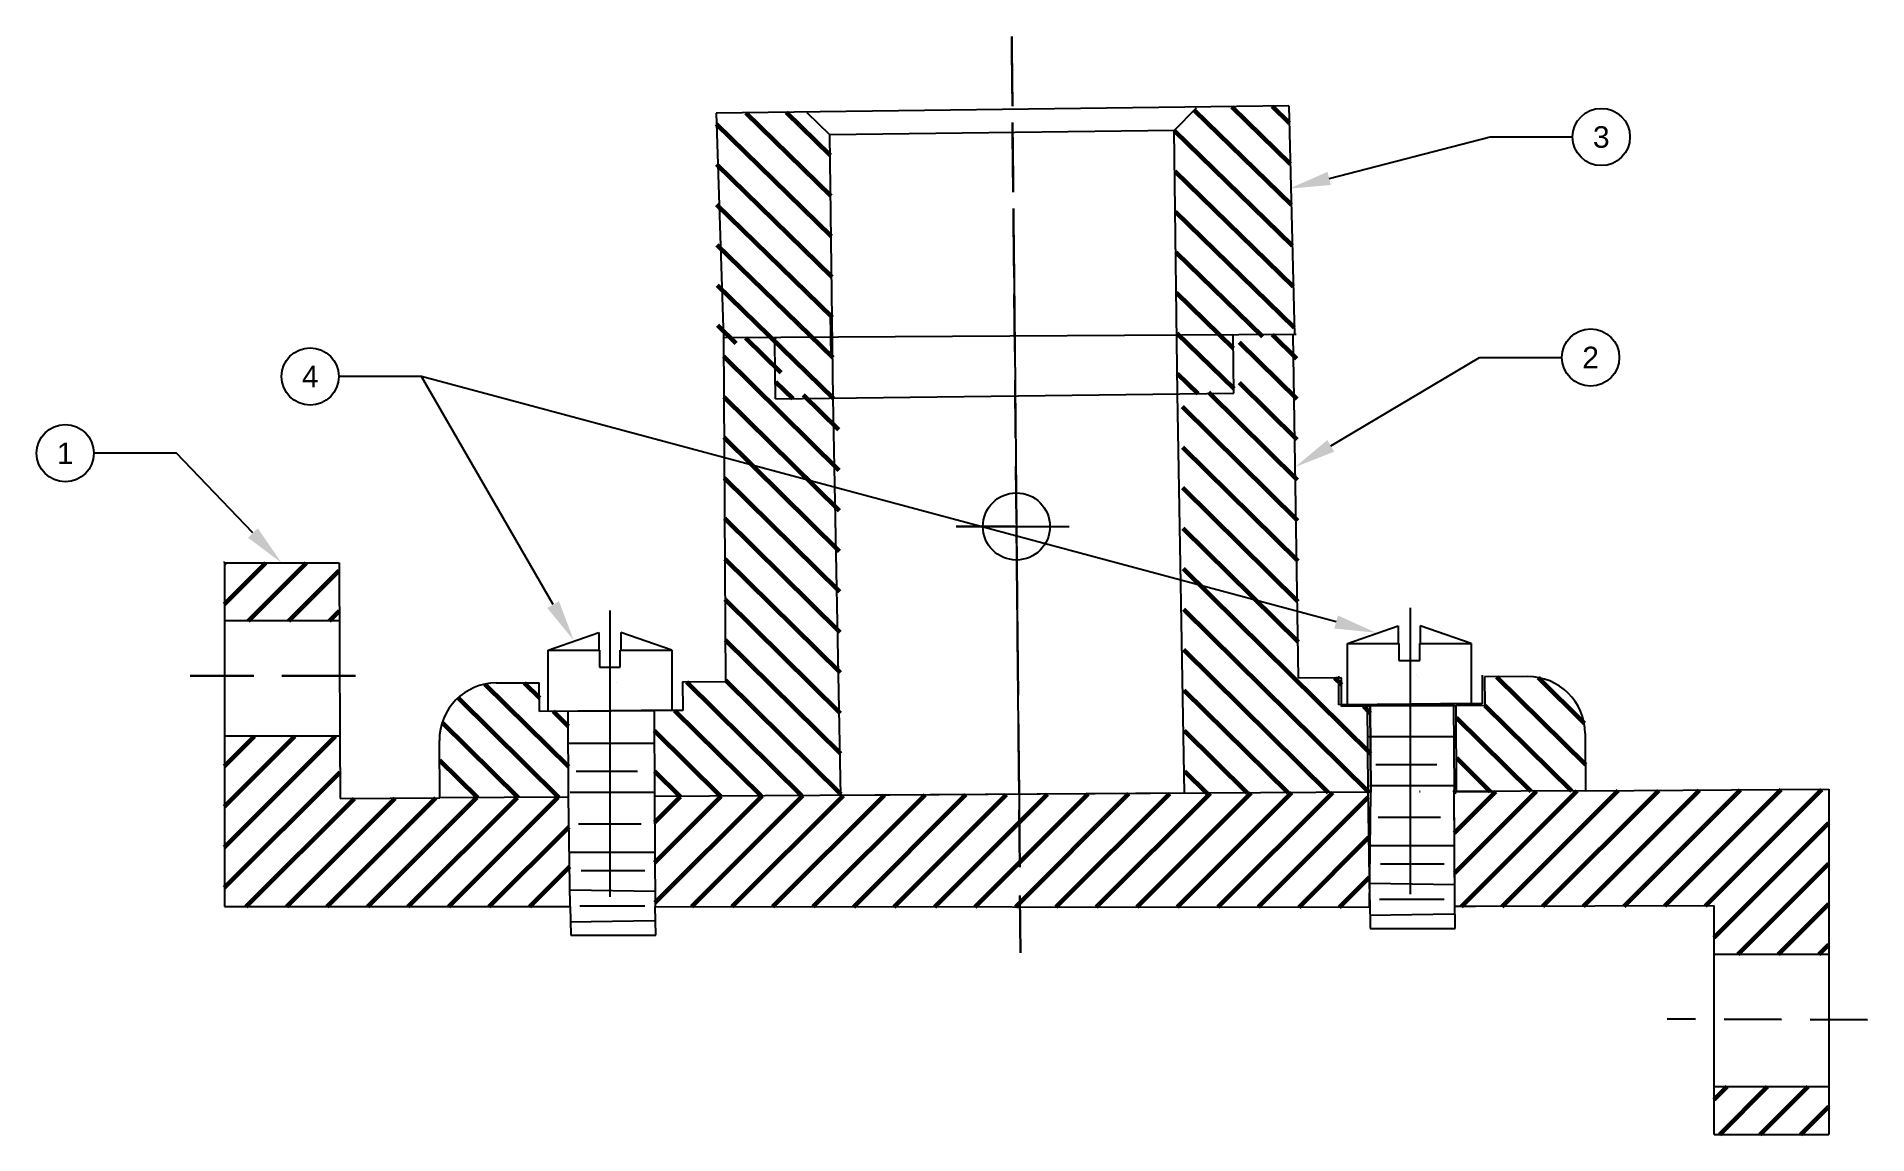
# Model space of a CAD drawing. Header units: inches. Extents: x -1.97 to 6.02, y 1.66 to 6.45.
import ezdxf
from ezdxf import colors
from ezdxf.entities.mleader import LeaderData, LeaderLine
from ezdxf.enums import TextEntityAlignment as Align
from ezdxf.math import Vec2, Vec3

# ---------------------------------------------------------------- set-up
doc = ezdxf.new("R2010")
doc.units = ezdxf.units.IN
doc.header["$MEASUREMENT"] = 0
for name, pattern in [('CENTER', [2, 1.25, -0.25, 0.25, -0.25]), ('HIDDEN', [0.375, 0.25, -0.125]), ('PHANTOM', [2.5, 1.25, -0.25, 0.25, -0.25, 0.25, -0.25])]:
    doc.linetypes.add(name, pattern=pattern)
doc.layers.add('Center lines', color=1, linetype='CENTER')
doc.layers.add('Object Lines', color=5, linetype='Continuous')
doc.layers.add('Cutting Plane Lines', color=252, linetype='PHANTOM', lineweight=60)
doc.layers.add('Hidden Lines', color=4, linetype='HIDDEN', lineweight=30)
doc.styles.get("Standard").update_dxf_attribs({"font": 'ARIAL.TTF'})
pattern_1 = [(315.352, (-1.39735, 9.21037), (0.0878437, 0.0889296), [])]

# ---------------------------------------------------------------- blocks, each defined once
blk = doc.blocks.new('_TagCircle')
at = {"color": 0, "linetype": 'ByBlock', "lineweight": -2}
blk.add_circle((0, 0), 0.125, dxfattribs=at)
at = {"layer": 'Object Lines', "color": 0}
blk.add_attdef('TAGNUMBER', text='', height=0.09375, dxfattribs=at).set_placement((0, -0.046875), align=Align.CENTER)

msp = doc.modelspace()

# ---------------------------------------------------------------- hatches: boundary and pattern name
at = {"layer": 'Cutting Plane Lines'}
h = msp.add_hatch(dxfattribs=at)
h.set_pattern_fill('ANSI31', color=256, angle=-89.27422, style=0)
h.set_pattern_definition([(315.7258, (-1.81892, 11.08514), (0.0872617, 0.0895009), [])])
h.paths.add_polyline_path([(3.0083, 4.895), (3.2541, 4.8982), (3.251, 5.1432), (3.5183, 5.1466), (3.494, 6.1513), (3.0937, 6.1462), (2.9937, 6.0436)])
h.paths.add_polyline_path([(1.0013, 5.1147), (1.2513, 5.1179), (1.2544, 4.8728), (1.5059, 4.876), (1.4914, 6.0246), (1.3888, 6.1246), (0.9942, 6.1196)])
h = msp.add_hatch(dxfattribs=at)
h.set_pattern_fill('ANSI31', color=256, angle=-89.64805, style=0)
h.set_pattern_definition(pattern_1)
h.paths.add_polyline_path([(1.0356, 3.6387), (0.8481, 3.6376), (0.8489, 3.5126), (0.7239, 3.5118), (0.7262, 3.1368), (1.5387, 3.1418), (1.5279, 4.8918), (1.2779, 4.8902), (1.2764, 5.1402), (1.0264, 5.1387)])
h.paths.add_polyline_path([(3.5356, 3.6541), (3.5263, 5.1541), (3.2764, 5.1525), (3.2779, 4.9025), (3.0279, 4.901), (3.0386, 3.151), (3.8511, 3.156), (3.8488, 3.531), (3.7238, 3.5302), (3.7231, 3.6552)])
h = msp.add_hatch(dxfattribs=at)
h.set_pattern_fill('ANSI31', color=256, style=0)
h.paths.add_polyline_path([(-0.65, 4.1566), (-1.15, 4.1566), (-1.15, 3.9035), (-0.649, 3.9035)])
h.paths.add_polyline_path([(0.3512, 3.1345), (-0.2113, 3.1311), (-0.6459, 3.1284), (-0.647, 3.3996), (-1.15, 3.3996), (-1.15, 2.6566), (0.3585, 2.6566)])
h.paths.add_polyline_path([(2.3165, 3.1466), (1.5387, 3.1418), (0.7262, 3.1368), (0.7291, 2.6566), (2.3212, 2.6554)])
h.paths.add_polyline_path([(3.8401, 3.1559), (2.3165, 3.1466), (2.3212, 2.6554), (3.8456, 2.6543), (3.8465, 2.7396)])
h = msp.add_hatch(dxfattribs=at)
h.set_pattern_fill('ANSI31', color=256, angle=-89.64805, style=0)
h.set_pattern_definition(pattern_1)
h.paths.add_polyline_path([(4.7886, 3.1618), (4.7871, 3.4118, 0.414214), (4.5356, 3.6602), (4.3481, 3.6591), (4.3488, 3.5341), (4.2238, 3.5333), (4.2261, 3.1583)])
h.paths.add_polyline_path([(0.3489, 3.5095), (0.2239, 3.5087), (0.2231, 3.6337), (0.0356, 3.6326, 0.414214), (-0.2128, 3.3811), (-0.2113, 3.1311), (0.3512, 3.1345)])
h = msp.add_hatch(dxfattribs=at)
h.set_pattern_fill('ANSI31', color=256, style=0)
h.paths.add_polyline_path([(5.85, 3.1683), (4.7886, 3.1618), (4.2261, 3.1583), (4.215, 3.1583), (4.2185, 2.6563), (4.3084, 2.6566), (5.35, 2.66), (5.35, 2.4487), (5.85, 2.4489)])
h.paths.add_polyline_path([(5.85, 1.8705), (5.35, 1.8709), (5.35, 1.662), (5.85, 1.662)])

# ---------------------------------------------------------------- linework, layer by layer
at = {"layer": 'Center lines'}
for p, q in [((2.2946, 5.4007), (2.3165, 3.1466)), ((2.3051, 4.3158), (2.0425, 4.316)), ((2.0425, 4.316), (2.5355, 4.3156)), ((2.3165, 3.1466), (2.3051, 4.3158)), ((0.5315, 3.9493), (0.5315, 2.4571)), ((4.023, 3.96), (4.023, 2.4786)), ((0.5614, 3.6358), (0.5614, 3.6358)), ((0.5614, 3.6358), (0.5614, 3.6358)), ((4.0502, 3.6648), (4.0502, 3.6648)), ((4.0502, 3.6648), (4.0502, 3.6648)), ((2.3164, 3.1466), (2.3174, 3.0469))]:
    msp.add_line(p, q, dxfattribs=at)
at = {"layer": 'Cutting Plane Lines'}
msp.add_line((1.5029, 4.7463), (1.5029, 4.7463), dxfattribs=at)
at = {"layer": 'Hidden Lines'}
for p, q in [((2.2946, 5.4007), (2.2844, 6.454)), ((3.0279, 4.901), (3.0279, 4.901)), ((-0.647, 3.663), (-1.1397, 3.663)), ((-0.65, 3.663), (-0.647, 3.663)), ((-0.65, 3.663), (-0.647, 3.663)), ((4.0637, 3.1587), (4.0664, 3.1587)), ((4.2261, 3.1583), (4.2261, 3.1583)), ((4.2261, 3.1583), (4.2261, 3.1583))]:
    msp.add_line(p, q, dxfattribs=at)
at = {"layer": 'Hidden Lines', "color": 1}
for p, q in [((2.2844, 6.454), (2.3236, 2.4087)), ((-1.1397, 3.663), (-1.3001, 3.663)), ((-0.65, 3.663), (-1.1397, 3.663)), ((-0.647, 3.663), (-0.5782, 3.663)), ((6.0184, 2.162), (5.1441, 2.166))]:
    msp.add_line(p, q, dxfattribs=at)
at = {"layer": 'Object Lines'}
for p, q in [((3.494, 6.1513), (0.9942, 6.1196)), ((0.9942, 6.1196), (1.0264, 5.1387)), ((1.4914, 6.0246), (1.3918, 6.1218)), ((2.9937, 6.0436), (3.0908, 6.1433)), ((3.494, 6.1513), (3.5181, 5.1515)), ((2.9937, 6.0436), (1.4914, 6.0246)), ((1.5059, 4.876), (1.4914, 6.0246)), ((3.0083, 4.895), (2.9937, 6.0436)), ((1.4971, 5.0558), (1.4936, 5.242)), ((3.5263, 5.1541), (1.0264, 5.1387)), ((1.0264, 5.1387), (1.0356, 3.6387)), ((1.2513, 5.1179), (1.2547, 5.1406)), ((1.2544, 4.8728), (1.2513, 5.1179)), ((1.2513, 5.1179), (1.2513, 5.1179)), ((3.251, 5.1432), (3.2497, 5.1504)), ((3.2541, 4.8982), (3.251, 5.1432)), ((3.5356, 3.6541), (3.5128, 5.1528)), ((1.2544, 4.8728), (3.2541, 4.8982)), ((1.5387, 3.1418), (1.5059, 4.876)), ((3.0386, 3.151), (3.0083, 4.895)), ((-1.15, 4.1566), (-1.15, 2.6566)), ((-1.15, 4.1566), (-0.65, 4.1566)), ((-0.65, 4.1566), (-0.647, 3.3996)), ((-0.65, 3.9035), (-1.1511, 3.9035)), ((0.2612, 3.7757), (0.4823, 3.8531)), ((0.4823, 3.8531), (0.4823, 3.7765)), ((0.801, 3.7757), (0.5782, 3.8531)), ((0.5782, 3.8531), (0.5782, 3.7765)), ((3.75, 3.8047), (3.9711, 3.8821)), ((3.9711, 3.8821), (3.9711, 3.8055)), ((4.2898, 3.8047), (4.067, 3.8821)), ((4.067, 3.8821), (4.067, 3.8055)), ((0.2612, 3.5087), (0.2612, 3.7757)), ((0.2612, 3.7757), (0.4856, 3.7757)), ((0.4856, 3.7757), (0.4856, 3.701)), ((0.5765, 3.701), (0.5765, 3.7757)), ((0.5765, 3.7757), (0.801, 3.7757)), ((0.801, 3.7757), (0.801, 3.5141)), ((3.75, 3.5377), (3.75, 3.8047)), ((3.75, 3.8047), (3.9744, 3.8047)), ((3.9744, 3.8047), (3.9744, 3.7299)), ((4.0653, 3.7299), (4.0653, 3.8047)), ((4.0653, 3.8047), (4.2898, 3.8047)), ((4.2898, 3.8047), (4.2898, 3.543)), ((0.4856, 3.701), (0.5765, 3.701)), ((3.9744, 3.7299), (4.0653, 3.7299)), ((0.0356, 3.6326), (0.2231, 3.6337)), ((0.2239, 3.5087), (0.2231, 3.6337)), ((0.8481, 3.6376), (1.0356, 3.6387)), ((0.8481, 3.6376), (0.8489, 3.5126)), ((3.7231, 3.6552), (3.5356, 3.6541)), ((3.7127, 3.5377), (3.7119, 3.6627)), ((3.7238, 3.5302), (3.7231, 3.6552)), ((4.0606, 3.6573), (4.0618, 3.6573)), ((4.0618, 3.6573), (4.0606, 3.6573)), ((4.3369, 3.6665), (4.3377, 3.5415)), ((4.5356, 3.6602), (4.3481, 3.6591)), ((4.3481, 3.6591), (4.3488, 3.5341)), ((4.2127, 3.5408), (3.7127, 3.5377)), ((3.8488, 3.531), (3.7238, 3.5302)), ((4.2898, 3.543), (3.7553, 3.5377)), ((3.8377, 3.5385), (4.2127, 3.5408)), ((3.84, 3.1635), (3.8377, 3.5385)), ((4.2238, 3.5333), (3.8488, 3.531)), ((3.8488, 3.531), (3.8511, 3.156)), ((3.8511, 3.156), (3.8488, 3.531)), ((4.3377, 3.5415), (4.2127, 3.5408)), ((4.2127, 3.5408), (4.215, 3.1658)), ((4.3488, 3.5341), (4.2238, 3.5333)), ((4.2261, 3.1583), (4.2238, 3.5333)), ((0.7239, 3.5118), (0.2239, 3.5087)), ((0.801, 3.5141), (0.2665, 3.5087)), ((0.3489, 3.5095), (0.7239, 3.5118)), ((0.3512, 3.1345), (0.3489, 3.5095)), ((0.8489, 3.5126), (0.7239, 3.5118)), ((0.7239, 3.5118), (0.7262, 3.1368)), ((-0.65, 3.3996), (-1.15, 3.3996)), ((-0.647, 3.3996), (-0.6459, 3.1284)), ((-0.2113, 3.1311), (-0.2128, 3.3811)), ((0.352, 3.3699), (0.7208, 3.3699)), ((3.8408, 3.3988), (4.2096, 3.3988)), ((4.7871, 3.4118), (4.7886, 3.1618)), ((3.8729, 3.276), (4.1401, 3.276)), ((0.3841, 3.247), (0.6513, 3.247)), ((-0.6459, 3.1284), (-0.2113, 3.1311)), ((0.3512, 3.1345), (-0.2113, 3.1311)), ((0.3585, 2.6566), (0.3512, 3.1345)), ((0.3574, 3.1562), (0.7261, 3.1562)), ((3.8511, 3.156), (0.7262, 3.1368)), ((0.7262, 3.1368), (0.7291, 2.6566)), ((3.0386, 3.151), (1.5387, 3.1418)), ((3.8473, 2.6856), (3.84, 3.1635)), ((3.8456, 2.6543), (3.8511, 3.156)), ((3.8462, 3.1852), (4.2149, 3.1852)), ((4.0664, 3.1573), (4.0637, 3.1573)), ((4.2179, 2.6856), (4.215, 3.1658)), ((4.215, 3.1583), (4.3857, 3.1593)), ((4.2261, 3.1583), (4.215, 3.1583)), ((4.2185, 2.6563), (4.215, 3.1583)), ((4.7886, 3.1618), (4.2261, 3.1583)), ((4.7886, 3.1618), (5.85, 3.1683)), ((5.85, 3.1683), (5.85, 1.662)), ((3.8836, 3.0463), (4.1561, 3.0463)), ((0.3948, 3.0174), (0.6673, 3.0174)), ((0.3574, 2.8946), (0.7261, 2.8946)), ((3.8462, 2.9235), (4.2149, 2.9235)), ((0.4055, 2.8144), (0.6834, 2.8144)), ((3.8943, 2.8434), (4.1722, 2.8434)), ((0.3574, 2.7289), (0.7287, 2.7236)), ((3.8462, 2.7579), (4.2175, 2.7526)), ((-1.15, 2.6566), (0.3585, 2.6566)), ((0.3585, 2.6566), (0.3605, 2.5314)), ((0.4001, 2.6596), (0.6834, 2.6596)), ((0.7291, 2.6566), (3.8456, 2.6543)), ((0.7315, 2.5314), (0.7291, 2.6566)), ((3.8473, 2.6856), (3.8493, 2.5604)), ((3.8889, 2.6885), (4.1722, 2.6885)), ((4.2203, 2.5603), (4.2179, 2.6856)), ((4.3084, 2.6566), (4.2185, 2.6563)), ((5.35, 2.66), (4.3084, 2.6566)), ((5.35, 2.4487), (5.35, 2.66)), ((0.3574, 2.5901), (0.7261, 2.5955)), ((3.8462, 2.6191), (4.2149, 2.6244)), ((3.8493, 2.5604), (4.2203, 2.5603)), ((0.3605, 2.5314), (0.7315, 2.5314)), ((5.35, 2.4487), (5.85, 2.4489)), ((5.35, 1.662), (5.35, 2.4487)), ((5.35, 1.8709), (5.8513, 1.8705)), ((5.35, 1.662), (5.85, 1.662))]:
    msp.add_line(p, q, dxfattribs=at)
msp.add_circle((2.3051, 4.3158), 0.1465, dxfattribs=at)
for centre, start, end in [((0.0371, 3.3826), 90.35195, 180.35195), ((4.5371, 3.4102), 0.35195, 90.35195)]:
    msp.add_arc(centre, 0.25, start, end, dxfattribs=at)

# ---------------------------------------------------------------- leaders
ml = msp.add_multileader_block('Standard', dxfattribs=at)
ml.set_content('_TagCircle', color=256)
ml.set_attribute('TAGNUMBER', '3', width=0)
ml.set_leader_properties()
ml.build(insert=Vec2(0, 0))
ml.multileader.update_dxf_attribs({"dogleg_length": 0.36, "arrow_head_size": 0.18})
ctx = ml.context
ctx.base_point, ctx.char_height, ctx.arrow_head_size, ctx.landing_gap_size, ctx.plane_origin = Vec3(4.7323, 6.0159), 0.18, 0.18, 0.09, Vec3(3.4955, 5.7902)
notes = []
notes.append((ctx, [(0, (1, 1, 0), (4.3723, 6.0159), (1, 0), 0.36, [(0, [(3.4955, 5.7902)], 0, [])])]))
ctx.block.insert = Vec3(4.8573, 6.0159)
ml = msp.add_multileader_block('Standard', dxfattribs=at)
ml.set_content('_TagCircle', color=256)
ml.set_attribute('TAGNUMBER', '2', width=0)
ml.set_leader_properties()
ml.build(insert=Vec2(0, 0))
ml.multileader.update_dxf_attribs({"dogleg_length": 0.36, "arrow_head_size": 0.18})
ctx = ml.context
ctx.base_point, ctx.char_height, ctx.arrow_head_size, ctx.landing_gap_size, ctx.plane_origin = Vec3(4.6858, 5.0535), 0.18, 0.18, 0.09, Vec3(3.522, 4.5755)
notes.append((ctx, [(0, (1, 1, 0), (4.3258, 5.0535), (1, 0), 0.36, [(0, [(3.522, 4.5755)], 0, [])])]))
ctx.block.insert = Vec3(4.8108, 5.0535)
ml = msp.add_multileader_block('Standard', dxfattribs=at)
ml.set_content('_TagCircle', color=256)
ml.set_attribute('TAGNUMBER', '4', width=0)
ml.set_leader_properties()
ml.build(insert=Vec2(0, 0))
ml.multileader.update_dxf_attribs({"dogleg_length": 0.36, "arrow_head_size": 0.18})
ctx = ml.context
ctx.base_point, ctx.char_height, ctx.arrow_head_size, ctx.landing_gap_size, ctx.plane_origin = Vec3(-0.9016, 4.9706), 0.18, 0.18, 0.09, Vec3(0.3734, 3.8188)
notes.append((ctx, [(0, (1, 1, 0), (-0.2916, 4.9706), (-1, 0), 0.36, [(0, [(0.3734, 3.8188)], 0, [])])]))
ctx.block.insert = Vec3(-0.7766, 4.9706)
ml = msp.add_multileader_block('Standard', dxfattribs=at)
ml.set_content('_TagCircle', color=256)
ml.set_attribute('TAGNUMBER', '4', width=0)
ml.set_leader_properties()
ml.build(insert=Vec2(0, 0))
ml.multileader.update_dxf_attribs({"dogleg_length": 0.36, "arrow_head_size": 0.18})
ctx = ml.context
ctx.base_point, ctx.char_height, ctx.arrow_head_size, ctx.landing_gap_size, ctx.plane_origin = Vec3(-0.9016, 4.9706), 0.18, 0.18, 0.09, Vec3(3.8741, 3.852)
notes.append((ctx, [(0, (1, 1, 0), (-0.2916, 4.9706), (-1, 0), 0.36, [(0, [(3.8741, 3.852)], 0, [])])]))
ctx.block.insert = Vec3(-0.7766, 4.9706)
ml = msp.add_multileader_block('Standard', dxfattribs=at)
ml.set_content('_TagCircle', color=256)
ml.set_attribute('TAGNUMBER', '1', width=0)
ml.set_leader_properties()
ml.build(insert=Vec2(0, 0))
ml.multileader.update_dxf_attribs({"dogleg_length": 0.36, "arrow_head_size": 0.18})
ctx = ml.context
ctx.base_point, ctx.char_height, ctx.arrow_head_size, ctx.landing_gap_size, ctx.plane_origin = Vec3(-1.9704, 4.6353), 0.18, 0.18, 0.09, Vec3(-0.902, 4.1574)
notes.append((ctx, [(0, (1, 1, 0), (-1.3604, 4.6353), (-1, 0), 0.36, [(0, [(-0.902, 4.1574)], 0, [])])]))
ctx.block.insert = Vec3(-1.8454, 4.6353)
for ctx, leaders in notes:
    for number, flags, end, landing, length, lines in leaders:
        leader = LeaderData()
        leader.index, (leader.has_last_leader_line, leader.has_dogleg_vector, leader.attachment_direction) = number, flags
        leader.last_leader_point, leader.dogleg_vector, leader.dogleg_length = Vec3(end), Vec3(landing), length
        for number, points, colour, breaks in lines:
            line = LeaderLine()
            line.index, line.vertices, line.color, line.breaks = number, Vec3.list(points), colors.encode_raw_color(colour), breaks
            leader.lines.append(line)
        ctx.leaders.append(leader)

doc.saveas('drawing.dxf')
